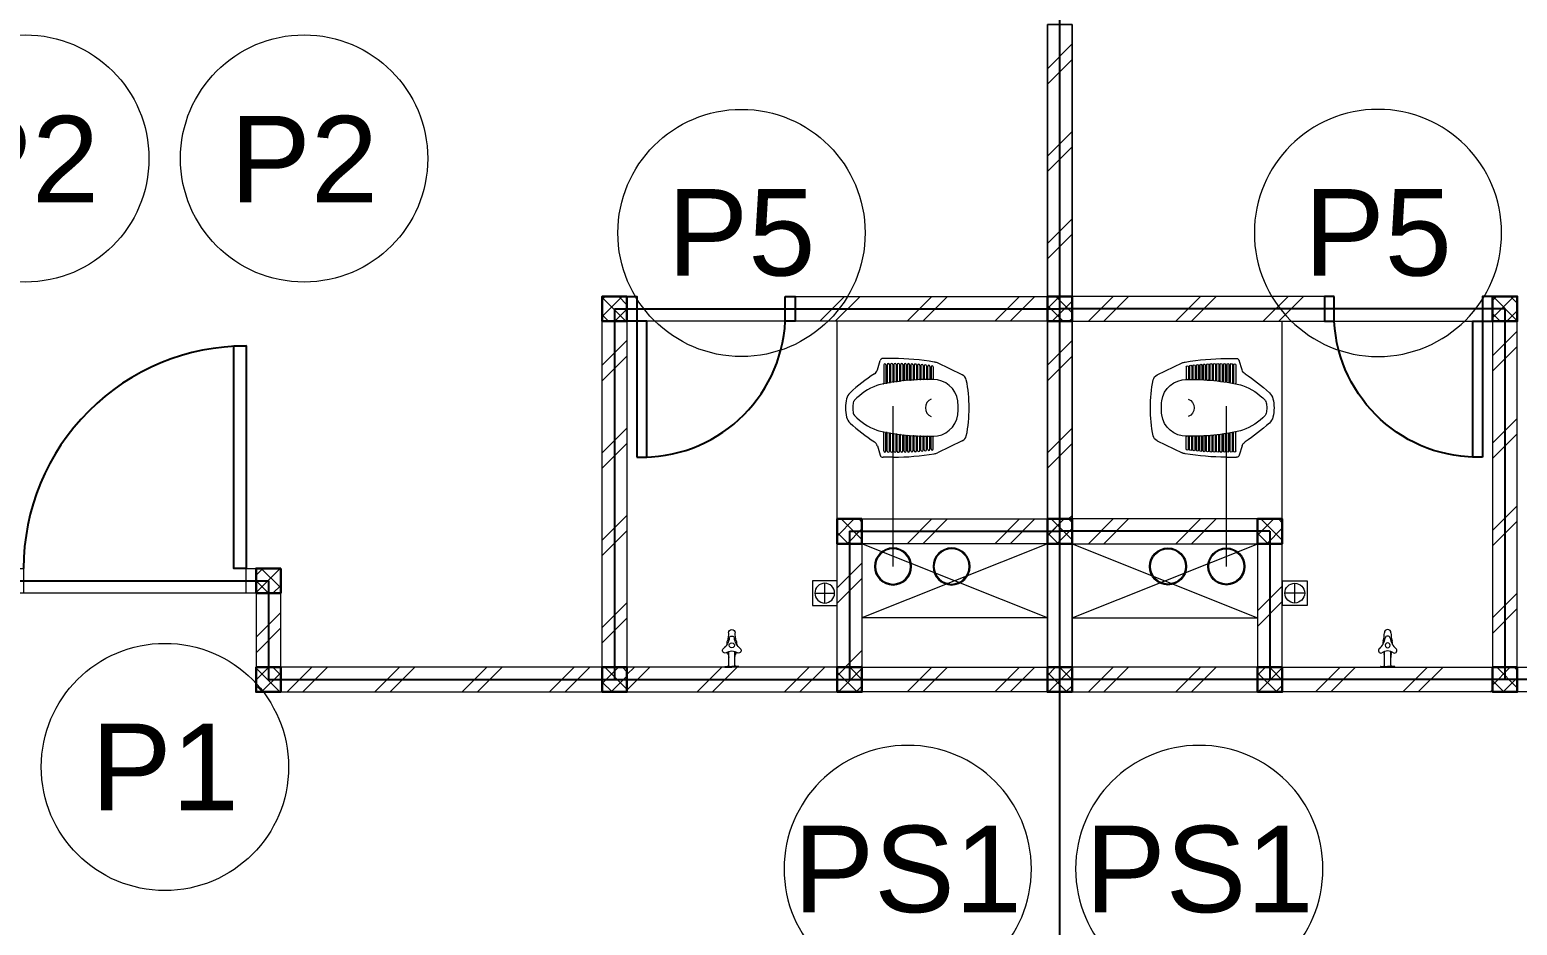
# Model space of a CAD drawing. Header units: millimetres. Extents: x -108 to 357, y -17 to 192.
# Drawn here: x 41.98 to 48, y 96.56 to 100.19 of the extents above; entities that cross this region are included whole.
import ezdxf
from ezdxf.enums import TextEntityAlignment as Align

# ---------------------------------------------------------------- set-up
doc = ezdxf.new("R2010")
doc.units = ezdxf.units.MM
for name, color, linetype, lineweight in [('ars', 11, 'Continuous', 0), ('KOL', 1, 'Continuous', 30), ('KOLOM', 4, 'Continuous', 9), ('lan', 7, 'Continuous', 15), ('NOT', 7, 'Continuous', 20), ('SANITAIR', 15, 'Continuous', 9), ('tem', 5, 'Continuous', 20), ('u', 6, 'Continuous', 20)]:
    doc.layers.add(name, color=color, linetype=linetype, lineweight=lineweight)
doc.layers.add('as', color=1, linetype='Continuous', plot=False)
doc.layers.add('Kusen', color=30, linetype='Continuous')
doc.styles.add('S', font='simplex', dxfattribs={"width": 0.75})
doc.styles.get("Standard").update_dxf_attribs({"font": 'arial.ttf'})

# ---------------------------------------------------------------- blocks, each defined once
blk = doc.blocks.new('KRAN ATAS')
for p, q in [((-0.0198, 0), (0, 0)), ((-0.0198, -0.0015), (-0.0198, 0)), ((0.0198, 0), (0, 0)), ((0.0198, -0.0015), (0.0198, 0)), ((-0.0193, -0.002), (0, -0.002)), ((-0.0087, -0.006), (-0.0087, -0.0441)), ((0.0193, -0.002), (0, -0.002)), ((0.0087, -0.006), (0.0087, -0.0441))]:
    blk.add_line(p, q)
for centre, radius, start, end in [((-0.0188, -0.0464), 0.00682, 67.5786, 152.7397), ((-0.0193, -0.0015), 0.0005, 180, 270), ((0, -0.0187), 0.0268, 232.9628, 307.0372), ((-0.0127, -0.006), 0.004, 0, 90), ((0.0743, -0.0604), 0.0878, 163.7486, 168.4446), ((-0.0388, -0.0275), 0.03, 343.7486, 0), ((0.0127, -0.006), 0.004, 90, 180), ((0.0388, -0.0275), 0.03, 180, 196.2514), ((-0.0743, -0.0604), 0.0878, 11.5554, 16.2514), ((0.0188, -0.0464), 0.00682, 27.2603, 112.4214), ((0.0193, -0.0015), 0.0005, 270, 0), ((-0.0191, -0.047), 0.00682, 147.2603, 232.4214), ((-0.0514, -0.0871), 0.0447, 7.4918, 50.9581), ((0.0743, -0.0604), 0.0878, 182.0552, 189.0251), ((-0.0892, -0.0965), 0.08, 0.3555, 16.2023), ((-0.0004, -0.0613), 0.0068, 86.5771, 273.4229), ((-0.0003, -0.0804), 0.00682, 187.5786, 272.7397), ((0.0004, -0.0613), 0.0068, 266.5771, 93.4229), ((0.0003, -0.0804), 0.00682, 267.2603, 352.4214), ((0.0514, -0.0871), 0.0447, 129.0419, 172.5082), ((0.0892, -0.0965), 0.08, 163.7977, 179.6445), ((-0.0743, -0.0604), 0.0878, 350.9749, 357.9448), ((0.0191, -0.047), 0.00682, 307.5786, 32.7397), ((-0.0004, -0.0965), 0.0088, 176.8553, 272.6444), ((0.0004, -0.0965), 0.0088, 267.3556, 3.1447)]:
    blk.add_arc(centre, radius, start, end)
blk = doc.blocks.new('AVOOR')
blk.add_lwpolyline([(-21.8185, -71.5914), (-21.9185, -71.5914), (-21.9185, -71.4914), (-21.8185, -71.4914)], close=True)
for points in [[(-21.8685, -71.5014), (-21.8685, -71.5814)], [(-21.9085, -71.5414), (-21.8285, -71.5414)]]:
    blk.add_lwpolyline(points)
blk.add_circle((-21.8685, -71.5414), 0.04)
blk = doc.blocks.new('CL J D')
for p, q in [((0.306, 0.1938), (0.3479, 0.1938)), ((0.3709, 0.1476), (0.3594, 0.1853)), ((0.0275, 0.1273), (0.1283, 0.1756)), ((0.145, 0.1598), (0.145, 0.1109)), ((0.1539, 0.1598), (0.1539, 0.1111)), ((0.1587, 0.1615), (0.1587, 0.1111)), ((0.1676, 0.1615), (0.1676, 0.1111)), ((0.1723, 0.1631), (0.1723, 0.1111)), ((0.1812, 0.1631), (0.1812, 0.1109)), ((0.186, 0.1645), (0.186, 0.1109)), ((0.1949, 0.1645), (0.1949, 0.1105)), ((0.1996, 0.1657), (0.1996, 0.1105)), ((0.2085, 0.1657), (0.2085, 0.11)), ((0.2133, 0.1667), (0.2133, 0.11)), ((0.2222, 0.1667), (0.2222, 0.1092)), ((0.2269, 0.1676), (0.2269, 0.1092)), ((0.2358, 0.1676), (0.2358, 0.1082)), ((0.2406, 0.1682), (0.2406, 0.1082)), ((0.2495, 0.1682), (0.2495, 0.107)), ((0.2542, 0.1687), (0.2542, 0.107)), ((0.2631, 0.1687), (0.2631, 0.1056)), ((0.2679, 0.169), (0.2679, 0.1056)), ((0.2768, 0.169), (0.2768, 0.104)), ((0.2815, 0.1692), (0.2815, 0.104)), ((0.2904, 0.1692), (0.2904, 0.1022)), ((0.2952, 0.1691), (0.2952, 0.1022)), ((0.3041, 0.1691), (0.3041, 0.1003)), ((0.3088, 0.1689), (0.3088, 0.1003)), ((0.3177, 0.1689), (0.3177, 0.0981)), ((0.3225, 0.1685), (0.3225, 0.0981)), ((0.3314, 0.1685), (0.3314, 0.0957)), ((0.3361, 0.1679), (0.3361, 0.0957)), ((0.345, 0.1679), (0.345, 0.093)), ((0.2495, -0.1807), (0.2495, -0.1195)), ((0.2542, -0.1812), (0.2542, -0.1195)), ((0.2631, -0.1812), (0.2631, -0.1181)), ((0.2679, -0.1815), (0.2679, -0.1181)), ((0.2768, -0.1815), (0.2768, -0.1165)), ((0.2815, -0.1816), (0.2815, -0.1165)), ((0.2904, -0.1816), (0.2904, -0.1147)), ((0.2952, -0.1816), (0.2952, -0.1147)), ((0.3041, -0.1816), (0.3041, -0.1127)), ((0.3088, -0.1813), (0.3088, -0.1127)), ((0.3177, -0.1813), (0.3177, -0.1105)), ((0.3225, -0.1809), (0.3225, -0.1105)), ((0.3314, -0.1809), (0.3314, -0.1081)), ((0.3361, -0.1803), (0.3361, -0.1081)), ((0.345, -0.1803), (0.345, -0.1055)), ((0.0275, -0.1398), (0.1283, -0.188)), ((0.145, -0.1722), (0.145, -0.1234)), ((0.1539, -0.1722), (0.1539, -0.1236)), ((0.1587, -0.174), (0.1587, -0.1236)), ((0.1676, -0.174), (0.1676, -0.1236)), ((0.1723, -0.1756), (0.1723, -0.1236)), ((0.1812, -0.1756), (0.1812, -0.1234)), ((0.186, -0.177), (0.186, -0.1234)), ((0.1949, -0.177), (0.1949, -0.123)), ((0.1996, -0.1782), (0.1996, -0.123)), ((0.2085, -0.1782), (0.2085, -0.1224)), ((0.2133, -0.1792), (0.2133, -0.1224)), ((0.2222, -0.1792), (0.2222, -0.1216)), ((0.2269, -0.18), (0.2269, -0.1216)), ((0.2358, -0.18), (0.2358, -0.1206)), ((0.2406, -0.1807), (0.2406, -0.1206)), ((0.3709, -0.16), (0.3594, -0.1977)), ((0.306, -0.2062), (0.3479, -0.2062))]:
    blk.add_line(p, q)
for centre, radius, start, end in [((0.3183, -0.8979), 1.0917, 90.64465, 99.35641), ((0.3479, 0.1818), 0.012, 16.98371, 90), ((0.0403, 0.1006), 0.0297, 115.58841, 167.907), ((0.1462, 0.1381), 0.0415, 97.43664, 115.58841), ((0.1495, 0.1598), 0.00445, 0, 180), ((0.1631, 0.1615), 0.00445, 0, 180), ((0.1768, 0.1631), 0.00445, 0, 180), ((0.1904, 0.1645), 0.00445, 0, 180), ((0.2041, 0.1657), 0.00445, 0, 180), ((0.2177, 0.1667), 0.00445, 0, 180), ((0.2314, 0.1676), 0.00445, 0, 180), ((0.245, 0.1682), 0.00445, 0, 180), ((0.2587, 0.1687), 0.00445, 0, 180), ((0.2723, 0.169), 0.00445, 0, 180), ((0.286, 0.1692), 0.00445, 0, 180), ((0.2996, 0.1691), 0.00445, 0, 180), ((0.3133, 0.1689), 0.00445, 0, 180), ((0.3269, 0.1685), 0.00445, 0, 180), ((0.3406, 0.1679), 0.00445, 0, 180), ((0.3992, 0.1563), 0.0297, 196.98371, 236.58705), ((-0.0629, -0.5443), 0.8096, 47.75416, 56.58705), ((0.5098, 0), 0.5098, 167.907, 180.70014), ((0.1458, 0.0077), 0.1009, 89.36458, 171.9631), ((0.1427, 0.1109), 0.00237, 271.71865, 0), ((0.1639, -0.8282), 0.9369, 77.60377, 91.04193), ((0.1563, 0.1111), 0.00237, 180, 0), ((0.17, 0.1111), 0.00237, 180, 0), ((0.1836, 0.1109), 0.00237, 180, 0), ((0.1973, 0.1105), 0.00237, 180, 0), ((0.2109, 0.11), 0.00237, 180, 0), ((0.2246, 0.1092), 0.00237, 180, 0), ((0.2382, 0.1082), 0.00237, 180, 0), ((0.2519, 0.107), 0.00237, 180, 0), ((0.2655, 0.1056), 0.00237, 180, 0), ((0.2792, 0.104), 0.00237, 180, 0), ((0.2928, 0.1022), 0.00237, 180, 0), ((0.3064, 0.1003), 0.00237, 180, 0), ((0.3201, 0.0981), 0.00237, 180, 0), ((0.3337, 0.0957), 0.00237, 180, 0), ((0.3474, 0.093), 0.00237, 180, 258.7357), ((0.3518, 0.0291), 0.0593, 68.96955, 77.12628), ((0.2831, -0.1497), 0.2509, 43.87855, 68.96955), ((0.1995, 0.0001), 0.1551, 171.9445, 182.3259), ((0.1409, -0.0052), 0.0359, 358.3993, 69.7102), ((0.4511, 0.0118), 0.0178, 9.30537, 43.87855), ((0.3402, -0.0063), 0.1302, 0.0418, 9.30537), ((0.4495, 0.0199), 0.0475, 13.4838, 47.75416), ((0.3402, -0.0063), 0.1598, 0.03404, 13.4838), ((0.5098, -0.0125), 0.5098, 179.29986, 192.093), ((0.1995, -0.0125), 0.1551, 177.6741, 188.0555), ((0.1458, -0.0202), 0.1009, 188.0369, 270.63542), ((0.1409, -0.0072), 0.0359, 290.2898, 1.6007), ((0.2831, 0.1372), 0.2509, 291.03045, 316.12145), ((0.4511, -0.0243), 0.0178, 316.12145, 350.69463), ((0.3402, -0.0061), 0.1302, 350.69463, 359.9582), ((0.4495, -0.0323), 0.0475, 312.24584, 346.5162), ((0.3402, -0.0061), 0.1598, 346.5162, 359.96596), ((0.0403, -0.113), 0.0297, 192.093, 244.41159), ((0.1639, 0.8157), 0.9369, 268.95807, 282.39623), ((0.2109, -0.1224), 0.00237, 0, 180), ((0.2246, -0.1216), 0.00237, 0, 180), ((0.2382, -0.1206), 0.00237, 0, 180), ((0.2519, -0.1195), 0.00237, 0, 180), ((0.2655, -0.1181), 0.00237, 0, 180), ((0.2792, -0.1165), 0.00237, 0, 180), ((0.2928, -0.1147), 0.00237, 0, 180), ((0.3064, -0.1127), 0.00237, 0, 180), ((0.3201, -0.1105), 0.00237, 0, 180), ((0.3337, -0.1081), 0.00237, 0, 180), ((0.3474, -0.1055), 0.00237, 101.2643, 180), ((0.3518, -0.0415), 0.0593, 282.87372, 291.03045), ((-0.0629, 0.5318), 0.8096, 303.41295, 312.24584), ((0.1427, -0.1234), 0.00237, 0, 88.28135), ((0.1495, -0.1722), 0.00445, 180, 0), ((0.1563, -0.1236), 0.00237, 0, 180), ((0.1631, -0.174), 0.00445, 180, 0), ((0.17, -0.1236), 0.00237, 0, 180), ((0.1768, -0.1756), 0.00445, 180, 0), ((0.1836, -0.1234), 0.00237, 0, 180), ((0.1904, -0.177), 0.00445, 180, 0), ((0.1973, -0.123), 0.00237, 0, 180), ((0.2041, -0.1782), 0.00445, 180, 0), ((0.2177, -0.1792), 0.00445, 180, 0), ((0.2314, -0.18), 0.00445, 180, 0), ((0.3406, -0.1803), 0.00445, 180, 0), ((0.3992, -0.1687), 0.0297, 123.41295, 163.01629), ((0.1462, -0.1506), 0.0415, 244.41159, 262.56336), ((0.3183, 0.8854), 1.0917, 260.64359, 269.35535), ((0.245, -0.1807), 0.00445, 180, 0), ((0.2587, -0.1812), 0.00445, 180, 0), ((0.2723, -0.1815), 0.00445, 180, 0), ((0.286, -0.1816), 0.00445, 180, 0), ((0.2996, -0.1816), 0.00445, 180, 0), ((0.3133, -0.1813), 0.00445, 180, 0), ((0.3269, -0.1809), 0.00445, 180, 0), ((0.3479, -0.1942), 0.012, 270, 343.01629)]:
    blk.add_arc(centre, radius, start, end)
blk = doc.blocks.new('P.60')
at = {"layer": 'Kusen'}
for points in [[(1472.8348, 997.5354), (1472.8748, 997.5354), (1472.8748, 997.4354), (1472.8348, 997.4354)], [(1473.4748, 997.5354), (1473.5148, 997.5354), (1473.5148, 997.4354), (1473.4748, 997.4354)], [(1472.8748, 996.8854), (1472.9148, 996.8854), (1472.9148, 997.4354), (1472.8748, 997.4354)]]:
    blk.add_lwpolyline(points, close=True, dxfattribs=at)
blk.add_arc((1472.8948, 997.4658), 0.5808, 268.02661, 356.99428, dxfattribs=at)
blk = doc.blocks.new('P-90')
at = {"layer": 'Kusen'}
blk.add_lwpolyline([(374.6908, -21.5979), (374.7408, -21.5979), (374.7408, -22.4979), (374.6908, -22.4979)], close=True, dxfattribs=at)
at = {"layer": 'Kusen', "lineweight": 9}
for points in [[(373.8008, -22.4979), (373.8408, -22.4979), (373.8408, -22.5979), (373.8008, -22.5979)], [(374.7408, -22.4979), (374.7808, -22.4979), (374.7808, -22.5979), (374.7408, -22.5979)]]:
    blk.add_lwpolyline(points, close=True, dxfattribs=at)
at = {"layer": 'Kusen'}
blk.add_arc((374.7408, -22.4979), 0.9, 90, 180, dxfattribs=at)
blk = doc.blocks.new('K 10.10')
at = {"layer": 'ars'}
h = blk.add_hatch(dxfattribs=at)
h.set_pattern_fill('_USER', color=256, scale=0.05, angle=45, double=1, pattern_type=0)
h.set_pattern_definition([(45, (0, 0), (-0.035355339, 0.035355339), []), (135, (0, 0), (-0.035355339, -0.035355339), [])])
h.paths.add_polyline_path([(1560.5383, 1380.4069), (1560.6383, 1380.4069), (1560.6383, 1380.5069), (1560.5383, 1380.5069)])
at = {"layer": 'KOL'}
blk.add_lwpolyline([(1560.5383, 1380.4069), (1560.6383, 1380.4069), (1560.6383, 1380.5069), (1560.5383, 1380.5069)], close=True, dxfattribs=at)
blk = doc.blocks.new('typikal-1a')
at = {"layer": 'ars'}
for centre, radius in [((5.526, 5.0422), 0.075), ((5.526, 5.0422), 0.071), ((5.7625, 5.0422), 0.075), ((5.7625, 5.0422), 0.071)]:
    blk.add_circle(centre, radius, dxfattribs=at)
at = {"layer": 'as'}
for p, q in [((3, 5.1), (3, 5.5)), ((3, 5.5), (6.2, 5.5)), ((4.4, 4), (4.4, 5.5)), ((5.35, 4.9), (5.35, 5.5)), ((1.9, 5.1), (3, 5.1)), ((5.35, 4.9), (6.2, 4.9)), ((4.4, 4), (6.2, 4))]:
    blk.add_line(p, q, dxfattribs=at)
at = {"layer": 'lan'}
for p, q in [((2.91, 5.15), (2.01, 5.15)), ((5.3, 4.85), (5.3, 4.05)), ((5.09, 4.05), (4.53, 4.05))]:
    blk.add_line(p, q, dxfattribs=at)
at = {"layer": 'tem'}
for points in [[(3.05, 5.55), (4.35, 5.55), (4.35, 5.45), (3.05, 5.45)], [(4.45, 5.55), (5.3, 5.55), (5.3, 5.45), (4.45, 5.45)], [(6.15, 5.55), (5.4, 5.55), (5.4, 5.45), (6.15, 5.45)], [(2.95, 5.45), (3.05, 5.45), (3.05, 5.15), (2.95, 5.15)], [(4.45, 5.45), (4.35, 5.45), (4.35, 4.05), (4.45, 4.05)], [(5.4, 5.45), (5.3, 5.45), (5.3, 4.95), (5.4, 4.95)], [(6.15, 4.95), (6.25, 4.95), (6.25, 5.45), (6.15, 5.45)], [(5.4, 4.85), (6.15, 4.85), (6.15, 4.95), (5.4, 4.95)], [(6.15, 4.85), (6.25, 4.85), (6.25, 4.05), (6.15, 4.05)], [(5.13, 3.95), (6.15, 3.95), (6.15, 4.05), (5.13, 4.05)], [(6.15, 3.95), (6.25, 3.95), (6.25, 2.85), (6.15, 2.85)]]:
    blk.add_lwpolyline(points, close=True, dxfattribs=at)
at = {"layer": 'u'}
for points in [[(6.15, 5.25), (5.3996, 4.9505)], [(6.15, 4.95), (5.4, 5.25)], [(6.15, 5.25), (5.4, 5.25)], [(5.526, 5.0422), (5.526, 4.3936)]]:
    blk.add_lwpolyline(points, dxfattribs=at)
at = {"layer": 'KOLOM', "extrusion": (0, 0, -1), "zscale": -1}
for p in [(-1563.5883, -1374.9569), (-1564.9883, -1374.9569), (-1565.9383, -1374.9569), (-1566.7883, -1374.9569), (-1563.5883, -1375.3569), (-1565.9383, -1375.5569), (-1566.7883, -1375.5569), (-1564.9883, -1376.4569), (-1566.7883, -1376.4569)]:
    blk.add_blockref('K 10.10', p, dxfattribs=at)
at = {"layer": 'Kusen', "xscale": -1, "rotation": 180}
for name, p in [('P-90', (-371.8308, -17.4479)), ('P.60', (-1468.3848, 1001.4854))]:
    blk.add_blockref(name, p, dxfattribs=at)
at = {"layer": 'SANITAIR', "extrusion": (0, 0, -1), "xscale": -1.450644103627577, "yscale": 1.450644103627577, "zscale": -1.450644103627577, "rotation": 359.9613440846884}
blk.add_blockref('KRAN ATAS', (-4.874, 5.45), dxfattribs=at)
at = {"layer": 'SANITAIR'}
blk.add_blockref('AVOOR', (27.1181, 76.6914), dxfattribs=at)
at = {"layer": 'SANITAIR', "extrusion": (0, 0, -1), "zscale": -1}
blk.add_blockref('CL J D', (-5.8335, 4.4068), dxfattribs=at)
blk = doc.blocks.new('A-4')
at = {"layer": 'ars'}
h = blk.add_hatch(dxfattribs=at)
h.set_pattern_fill('TEMBOK', color=256, scale=0.25)
h.set_pattern_definition([(45, (54.7338, -4.82464), (-0.1767767, 0.1767767), []), (45, (54.7963, -4.82464), (-0.1767767, 0.1767767), [])])
h.paths.add_polyline_path([(12.35, 9.4), (12.45, 9.4), (12.45, 10.5), (12.35, 10.5)])
h = blk.add_hatch(dxfattribs=at)
h.set_pattern_fill('TEMBOK', color=256, scale=0.25)
h.set_pattern_definition([(45, (55.6138, -1.92464), (-0.1767767, 0.1767767), []), (45, (55.6763, -1.92464), (-0.1767767, 0.1767767), [])])
h.paths.add_polyline_path([(11.33, 9.3), (12.35, 9.3), (12.35, 9.4), (11.33, 9.4)])
h = blk.add_hatch(dxfattribs=at)
h.set_pattern_fill('TEMBOK', color=256, scale=0.25)
h.set_pattern_definition([(45, (68.0138, -1.92464), (-0.1767767, 0.1767767), []), (45, (68.0763, -1.92464), (-0.1767767, 0.1767767), [])])
h.paths.add_polyline_path([(13.47, 9.3), (12.45, 9.3), (12.45, 9.4), (13.47, 9.4)])
h = blk.add_hatch(dxfattribs=at)
h.set_pattern_fill('TEMBOK', color=256, scale=0.25)
h.set_pattern_definition([(45, (52.9338, -6.02464), (-0.1767767, 0.1767767), []), (45, (52.9963, -6.02464), (-0.1767767, 0.1767767), [])])
h.paths.add_polyline_path([(10.65, 7.9), (10.55, 7.9), (10.55, 9.3), (10.65, 9.3)])
h = blk.add_hatch(dxfattribs=at)
h.set_pattern_fill('TEMBOK', color=256, scale=0.25)
h.set_pattern_definition([(45, (54.7338, -6.02464), (-0.1767767, 0.1767767), []), (45, (54.7963, -6.02464), (-0.1767767, 0.1767767), [])])
h.paths.add_polyline_path([(12.35, 8.5), (12.45, 8.5), (12.45, 9.3), (12.35, 9.3)])
h = blk.add_hatch(dxfattribs=at)
h.set_pattern_fill('TEMBOK', color=256, scale=0.25)
h.set_pattern_definition([(45, (65.3338, -6.02464), (-0.1767767, 0.1767767), []), (45, (65.3963, -6.02464), (-0.1767767, 0.1767767), [])])
h.paths.add_polyline_path([(14.15, 7.9), (14.25, 7.9), (14.25, 9.3), (14.15, 9.3)])
h = blk.add_hatch(dxfattribs=at)
h.set_pattern_fill('TEMBOK', color=256, scale=0.25)
h.set_pattern_definition([(45, (55.6138, -2.82464), (-0.1767767, 0.1767767), []), (45, (55.6763, -2.82464), (-0.1767767, 0.1767767), [])])
h.paths.add_polyline_path([(11.6, 8.4), (12.35, 8.4), (12.35, 8.5), (11.6, 8.5)])
h = blk.add_hatch(dxfattribs=at)
h.set_pattern_fill('TEMBOK', color=256, scale=0.25)
h.set_pattern_definition([(45, (68.0138, -2.82464), (-0.1767767, 0.1767767), []), (45, (68.0763, -2.82464), (-0.1767767, 0.1767767), [])])
h.paths.add_polyline_path([(13.2, 8.4), (12.45, 8.4), (12.45, 8.5), (13.2, 8.5)])
h = blk.add_hatch(dxfattribs=at)
h.set_pattern_fill('TEMBOK', color=256, scale=0.25)
h.set_pattern_definition([(45, (53.8838, -6.92464), (-0.1767767, 0.1767767), []), (45, (53.9463, -6.92464), (-0.1767767, 0.1767767), [])])
h.paths.add_polyline_path([(11.6, 7.9), (11.5, 7.9), (11.5, 8.4), (11.6, 8.4)])
h = blk.add_hatch(dxfattribs=at)
h.set_pattern_fill('TEMBOK', color=256, scale=0.25)
h.set_pattern_definition([(45, (66.2838, -6.92464), (-0.1767767, 0.1767767), []), (45, (66.3463, -6.92464), (-0.1767767, 0.1767767), [])])
h.paths.add_polyline_path([(13.2, 7.9), (13.3, 7.9), (13.3, 8.4), (13.2, 8.4)])
h = blk.add_hatch(dxfattribs=at)
h.set_pattern_fill('TEMBOK', color=256, scale=0.25)
h.set_pattern_definition([(45, (51.5338, -7.12464), (-0.1767767, 0.1767767), []), (45, (51.5963, -7.12464), (-0.1767767, 0.1767767), [])])
h.paths.add_polyline_path([(9.25, 7.9), (9.15, 7.9), (9.15, 8.2), (9.25, 8.2)])
h = blk.add_hatch(dxfattribs=at)
h.set_pattern_fill('TEMBOK', color=256, scale=0.25)
h.set_pattern_definition([(45, (53.8138, -3.42464), (-0.1767767, 0.1767767), []), (45, (53.8763, -3.42464), (-0.1767767, 0.1767767), [])])
h.paths.add_polyline_path([(9.25, 7.8), (10.55, 7.8), (10.55, 7.9), (9.25, 7.9)])
h = blk.add_hatch(dxfattribs=at)
h.set_pattern_fill('TEMBOK', color=256, scale=0.25)
h.set_pattern_definition([(45, (54.7638, -3.42464), (-0.1767767, 0.1767767), []), (45, (54.8263, -3.42464), (-0.1767767, 0.1767767), [])])
h.paths.add_polyline_path([(10.65, 7.8), (11.5, 7.8), (11.5, 7.9), (10.65, 7.9)])
h = blk.add_hatch(dxfattribs=at)
h.set_pattern_fill('TEMBOK', color=256, scale=0.25)
h.set_pattern_definition([(45, (55.6138, -3.42464), (-0.1767767, 0.1767767), []), (45, (55.6763, -3.42464), (-0.1767767, 0.1767767), [])])
h.paths.add_polyline_path([(11.6, 7.8), (12.35, 7.8), (12.35, 7.9), (11.6, 7.9)])
h = blk.add_hatch(dxfattribs=at)
h.set_pattern_fill('TEMBOK', color=256, scale=0.25)
h.set_pattern_definition([(45, (68.0138, -3.42464), (-0.1767767, 0.1767767), []), (45, (68.0763, -3.42464), (-0.1767767, 0.1767767), [])])
h.paths.add_polyline_path([(13.2, 7.8), (12.45, 7.8), (12.45, 7.9), (13.2, 7.9)])
h = blk.add_hatch(dxfattribs=at)
h.set_pattern_fill('TEMBOK', color=256, scale=0.25)
h.set_pattern_definition([(45, (67.1638, -3.42464), (-0.1767767, 0.1767767), []), (45, (67.2263, -3.42464), (-0.1767767, 0.1767767), [])])
h.paths.add_polyline_path([(14.15, 7.8), (13.3, 7.8), (13.3, 7.9), (14.15, 7.9)])
at = {"layer": 'as'}
blk.add_line((12.4, 0.25), (12.4, 13.35), dxfattribs=at)
at = {"layer": 'lan', "xscale": -1, "rotation": 180}
blk.add_blockref('typikal-1a', (6.2, 13.35), dxfattribs=at)
at = {"layer": 'lan', "rotation": 180}
blk.add_blockref('typikal-1a', (18.6, 13.35), dxfattribs=at)
blk = doc.blocks.new('NAV')
blk.add_circle((0, -0.4), 0.4)
at = {"style": 'S', "width": 0.75, "flags": 4}
blk.add_attdef('AV', text='', height=0.3, dxfattribs=at).set_placement((0, -0.4), align=Align.MIDDLE)

msp = doc.modelspace()

# ---------------------------------------------------------------- block references
msp.add_blockref('A-4', (33.74738, 89.70808))
at = {"layer": 'NOT'}
ref = msp.add_blockref('NAV', (41.96431, 99.16635), dxfattribs=dict(at, xscale=1.25, yscale=1.25, zscale=1.25, rotation=180))
ref.add_attrib('AV', 'P2', dxfattribs={"layer": '0', "height": 0.35, "flags": 4}).set_placement((41.96431, 99.66635), align=Align.MIDDLE)
ref = msp.add_blockref('NAV', (43.09176, 99.16635), dxfattribs=dict(at, xscale=1.25, yscale=1.25, zscale=1.25, rotation=180))
ref.add_attrib('AV', 'P2', dxfattribs={"layer": '0', "height": 0.35, "flags": 4}).set_placement((43.09176, 99.66635), align=Align.MIDDLE)
ref = msp.add_blockref('NAV', (44.86052, 98.8651), dxfattribs=dict(at, xscale=1.25, yscale=1.25, zscale=1.25, rotation=180))
ref.add_attrib('AV', 'P5', dxfattribs={"layer": '0', "height": 0.35, "flags": 4}).set_placement((44.86052, 99.3651), align=Align.MIDDLE)
ref = msp.add_blockref('NAV', (47.43424, 98.8651), dxfattribs=dict(at, xscale=-1.25, yscale=1.25, zscale=1.25, rotation=180))
ref.add_attrib('AV', 'P5', dxfattribs={"layer": '0', "height": 0.35, "flags": 4}).set_placement((47.43424, 99.3651), align=Align.MIDDLE)
ref = msp.add_blockref('NAV', (42.52901, 96.70492), dxfattribs=dict(at, xscale=1.25, yscale=1.25, zscale=1.25, rotation=180))
ref.add_attrib('AV', 'P1', dxfattribs={"layer": '0', "height": 0.35, "flags": 4}).set_placement((42.52901, 97.20492), align=Align.MIDDLE)
ref = msp.add_blockref('NAV', (45.53274, 96.29225), dxfattribs=dict(at, xscale=-1.25, yscale=1.25, zscale=1.25, rotation=180))
ref.add_attrib('AV', 'PS1', dxfattribs={"layer": '0', "height": 0.35, "flags": 4}).set_placement((45.53274, 96.79225), align=Align.MIDDLE)
ref = msp.add_blockref('NAV', (46.71165, 96.29225), dxfattribs=dict(at, xscale=-1.25, yscale=1.25, zscale=1.25, rotation=180))
ref.add_attrib('AV', 'PS1', dxfattribs={"layer": '0', "height": 0.35, "flags": 4}).set_placement((46.71165, 96.79225), align=Align.MIDDLE)

doc.saveas('drawing.dxf')
